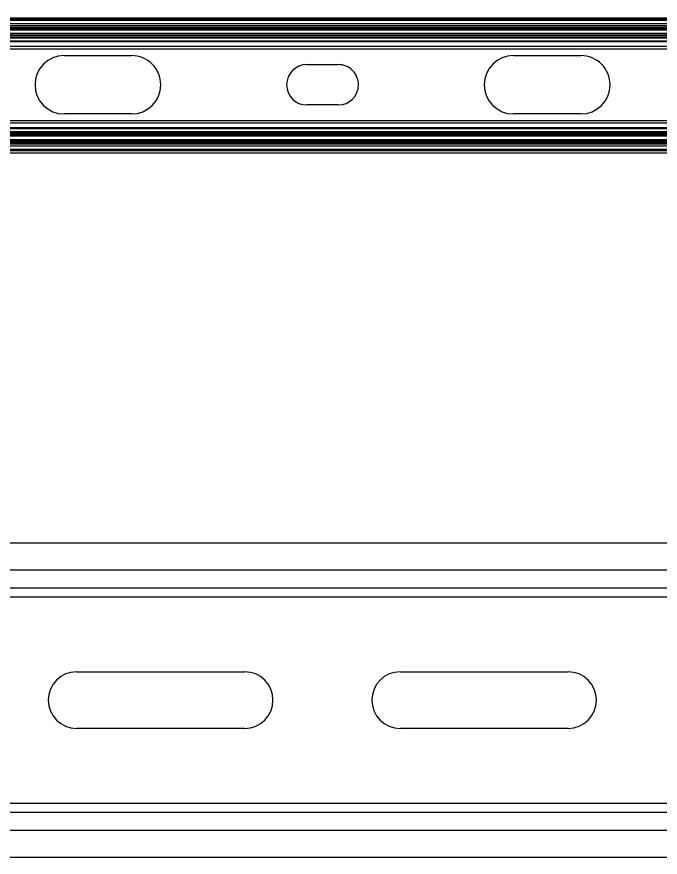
# Model space of a CAD drawing. Header units: inches. Extents: x 17 to 3130, y 15 to 659.
# Drawn here: x 1964.8 to 2036.4, y 382.2 to 475.8 of the extents above; entities that cross this region are included whole.
import ezdxf

# ---------------------------------------------------------------- set-up
doc = ezdxf.new("R2010")
doc.units = ezdxf.units.IN
doc.header["$MEASUREMENT"] = 0
doc.layers.add('MAIN-1', color=7, linetype='Continuous')
doc.layers.add('MAIN-2', color=7, linetype='Continuous')

msp = doc.modelspace()

# ---------------------------------------------------------------- linework, layer by layer
msp.add_line((1644.09188, 475.57809), (2274.09183, 475.83543))
at = {"color": 7, "linetype": 'Continuous', "lineweight": 25}
for p, q in [((1712.43008, 417.2441), (2212.43008, 417.2441)), ((1712.43008, 414.2441), (2212.43008, 414.2441)), ((1712.43008, 412.2441), (2212.43008, 412.2441)), ((1712.43008, 411.2441), (2212.43008, 411.2441)), ((1971.50508, 402.8941), (1990.20508, 402.8941)), ((2007.50508, 402.8941), (2026.20508, 402.8941)), ((1990.20508, 396.5941), (1971.50508, 396.5941)), ((2026.20508, 396.5941), (2007.50508, 396.5941)), ((1712.43008, 388.2441), (2212.43008, 388.2441)), ((1712.43008, 387.2441), (2212.43008, 387.2441)), ((1712.43008, 385.2441), (2212.43008, 385.2441)), ((1712.43008, 382.2441), (2212.43008, 382.2441))]:
    msp.add_line(p, q, dxfattribs=at)
for centre, start, end in [((1971.50508, 399.7441), 90, 270), ((1990.20508, 399.7441), 270, 90), ((2007.50508, 399.7441), 90, 270), ((2026.20508, 399.7441), 270, 90)]:
    msp.add_arc(centre, 3.15, start, end, dxfattribs=at)
at = {"layer": 'MAIN-1'}
for p, q in [((2274.09374, 474.36456), (1644.09188, 474.36456)), ((1970.12315, 471.51456), (1977.62315, 471.51456)), ((2020.12315, 471.51456), (2027.62315, 471.51456)), ((1997.12315, 470.51456), (2000.62315, 470.51456)), ((2000.62315, 466.01456), (1997.12315, 466.01456)), ((1977.62315, 465.01456), (1970.12315, 465.01456)), ((2027.62315, 465.01456), (2020.12315, 465.01456)), ((1644.09188, 462.16456), (2274.10955, 462.16456)), ((2274.1115, 460.66456), (1644.09188, 460.66456))]:
    msp.add_line(p, q, dxfattribs=at)
for centre, radius, start, end in [((1970.12315, 468.26456), 3.25, 90.0000198, 180.0000187), ((1977.62315, 468.26456), 3.25, 359.9999813, 90.0000198), ((2020.12315, 468.26456), 3.25, 90.0000198, 180.0000187), ((2027.62315, 468.26456), 3.25, 359.9999813, 90.0000198), ((1997.12315, 468.26456), 2.25, 90.0000198, 180.0000187), ((2000.62315, 468.26456), 2.25, 359.9999813, 90.0000198), ((1970.12315, 468.26456), 3.25, 180.0000187, 270), ((1977.62315, 468.26456), 3.25, 270, 359.9999813), ((1997.12315, 468.26456), 2.25, 180.0000187, 270), ((2000.62315, 468.26456), 2.25, 270, 359.9999813), ((2020.12315, 468.26456), 3.25, 180.0000187, 270), ((2027.62315, 468.26456), 3.25, 270, 359.9999813)]:
    msp.add_arc(centre, radius, start, end, dxfattribs=at)
at = {"layer": 'MAIN-2'}
for p, q in [((1644.09188, 475.61456), (2274.09212, 475.61456)), ((1644.09188, 475.57809), (2274.09216, 475.57809)), ((2274.09234, 475.43778), (1644.09188, 475.43778)), ((2274.09283, 475.06456), (1644.09188, 475.06456)), ((1644.09188, 474.86456), (2274.09309, 474.86456)), ((2274.0932, 474.77809), (1644.09188, 474.77809)), ((1644.09188, 474.63778), (2274.09338, 474.63778)), ((1644.09188, 474.54822), (2274.0935, 474.54822)), ((2274.09365, 474.4309), (1644.09188, 474.4309)), ((2274.09375, 474.35702), (1644.09188, 474.35702)), ((1644.09188, 474.00347), (2274.0942, 474.00347)), ((1644.09188, 473.79134), (2274.09448, 473.79134)), ((2274.09448, 473.79134), (1644.09188, 473.79134)), ((2274.09457, 473.71811), (1644.09188, 473.71811)), ((1644.09188, 473.56456), (2274.09477, 473.56456)), ((1644.09188, 473.49822), (2274.09486, 473.49822)), ((2274.09533, 473.13618), (1644.09188, 473.13618)), ((2274.0954, 473.0818), (1644.09188, 473.0818)), ((2274.09542, 473.06456), (1644.09188, 473.06456)), ((1644.09188, 472.55104), (2274.09609, 472.55104)), ((1644.09188, 472.27849), (2274.09644, 472.27849)), ((2274.10685, 464.25063), (1644.09188, 464.25063)), ((2274.1072, 463.97809), (1644.09188, 463.97809)), ((2274.10787, 463.46456), (1644.09188, 463.46456)), ((1644.09188, 463.44733), (2274.10789, 463.44733)), ((1644.09188, 463.39294), (2274.10796, 463.39294)), ((2274.10843, 463.0309), (1644.09188, 463.0309)), ((2274.10851, 462.96456), (1644.09188, 462.96456)), ((2274.10871, 462.81101), (1644.09188, 462.81101)), ((2274.10881, 462.73778), (1644.09188, 462.73778)), ((1644.09188, 462.73778), (2274.10881, 462.73778)), ((2274.10908, 462.52565), (1644.09188, 462.52565)), ((1644.09188, 462.1721), (2274.10954, 462.1721)), ((1644.09188, 462.09822), (2274.10964, 462.09822)), ((2274.10979, 461.9809), (1644.09188, 461.9809)), ((2274.10991, 461.89134), (1644.09188, 461.89134)), ((1644.09188, 461.75104), (2274.11009, 461.75104)), ((2274.1102, 461.66456), (1644.09188, 461.66456)), ((1644.09188, 461.46456), (2274.11046, 461.46456)), ((1644.09188, 461.09134), (2274.11094, 461.09134)), ((2274.11112, 460.95104), (1644.09188, 460.95104)), ((2274.11117, 460.91456), (1644.09188, 460.91456))]:
    msp.add_line(p, q, dxfattribs=at)

doc.saveas('drawing.dxf')
